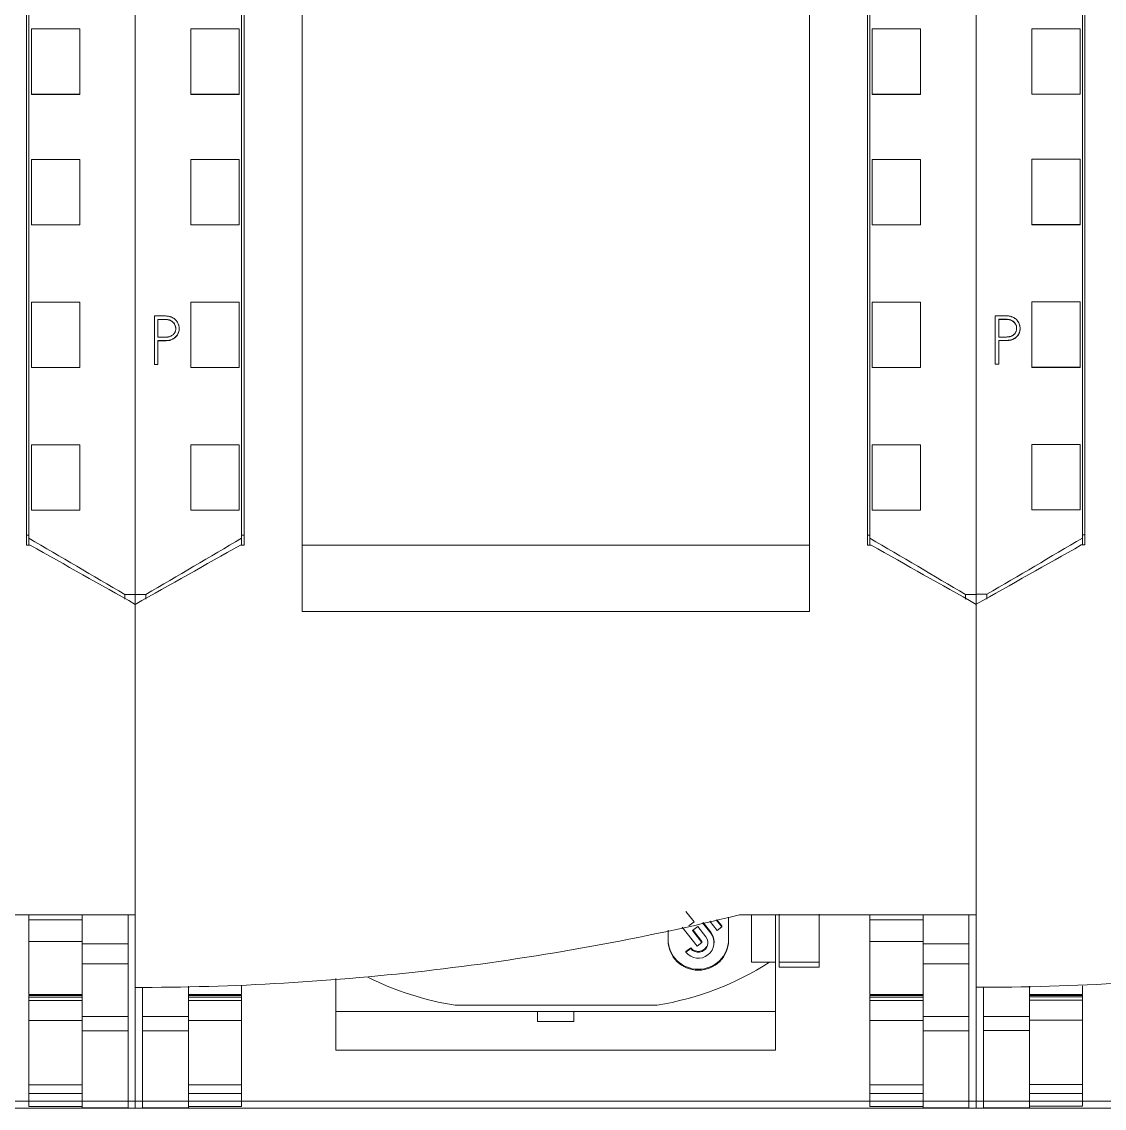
# Model space of a CAD drawing. Header units: millimetres. Extents: x 4137 to 6698, y 1400 to 3585.
# Drawn here: x 6003.15 to 6047.95, y 3225.78 to 3270.74 of the extents above; entities that cross this region are included whole.
import ezdxf

# ---------------------------------------------------------------- set-up
doc = ezdxf.new("R2010")
doc.units = ezdxf.units.MM
doc.layers.add('000-PI-Oprema', color=30, linetype='Continuous', lineweight=5)
doc.layers.add('004-PI-DIN Šina', color=3, linetype='Continuous')

msp = doc.modelspace()

# ---------------------------------------------------------------- linework, layer by layer
at = {"layer": '000-PI-Oprema', "color": 0, "linetype": 'ByBlock', "lineweight": 0}
for p, q in [((6007.848, 3360.465), (6007.848, 3247.047)), ((6007.848, 3360.465), (6007.848, 3247.047)), ((6042.648, 3360.472), (6042.648, 3247.054)), ((6042.648, 3360.465), (6042.648, 3247.047)), ((6003.448, 3249.37), (6003.448, 3358.185)), ((6012.248, 3358.185), (6012.248, 3249.37)), ((6038.248, 3249.37), (6038.248, 3358.185)), ((6047.048, 3358.191), (6047.048, 3249.376)), ((6003.548, 3267.743), (6003.548, 3270.444)), ((6003.548, 3270.444), (6005.548, 3270.444)), ((6005.548, 3267.743), (6005.548, 3270.444)), ((6010.148, 3267.743), (6010.148, 3270.444)), ((6012.148, 3270.444), (6010.148, 3270.444)), ((6012.148, 3267.743), (6012.148, 3270.444)), ((6038.348, 3267.743), (6038.348, 3270.444)), ((6038.348, 3270.444), (6040.348, 3270.444)), ((6040.348, 3267.743), (6040.348, 3270.444)), ((6044.948, 3267.749), (6044.948, 3270.45)), ((6046.948, 3270.45), (6044.948, 3270.45)), ((6046.948, 3267.749), (6046.948, 3270.45)), ((6003.548, 3267.735), (6003.548, 3267.743)), ((6003.548, 3267.743), (6005.548, 3267.743)), ((6003.548, 3267.735), (6005.548, 3267.735)), ((6005.548, 3267.735), (6005.548, 3267.743)), ((6010.148, 3267.735), (6010.148, 3267.743)), ((6012.148, 3267.743), (6010.148, 3267.743)), ((6012.148, 3267.735), (6010.148, 3267.735)), ((6012.148, 3267.735), (6012.148, 3267.743)), ((6038.348, 3267.735), (6038.348, 3267.743)), ((6038.348, 3267.743), (6040.348, 3267.743)), ((6038.348, 3267.735), (6040.348, 3267.735)), ((6040.348, 3267.735), (6040.348, 3267.743)), ((6044.948, 3267.741), (6044.948, 3267.749)), ((6046.948, 3267.749), (6044.948, 3267.749)), ((6046.948, 3267.741), (6044.948, 3267.741)), ((6046.948, 3267.741), (6046.948, 3267.749)), ((6003.548, 3262.341), (6003.548, 3265.042)), ((6003.548, 3265.042), (6005.548, 3265.042)), ((6005.548, 3262.341), (6005.548, 3265.042)), ((6010.148, 3262.341), (6010.148, 3265.042)), ((6012.148, 3265.042), (6010.148, 3265.042)), ((6012.148, 3262.341), (6012.148, 3265.042)), ((6038.348, 3262.341), (6038.348, 3265.042)), ((6038.348, 3265.042), (6040.348, 3265.042)), ((6040.348, 3262.341), (6040.348, 3265.042)), ((6044.948, 3262.348), (6044.948, 3265.049)), ((6046.948, 3265.049), (6044.948, 3265.049)), ((6046.948, 3262.348), (6046.948, 3265.049)), ((6003.548, 3262.341), (6005.548, 3262.341)), ((6003.548, 3262.335), (6003.548, 3262.341)), ((6003.548, 3262.335), (6005.548, 3262.335)), ((6005.548, 3262.335), (6005.548, 3262.341)), ((6012.148, 3262.341), (6010.148, 3262.341)), ((6010.148, 3262.335), (6010.148, 3262.341)), ((6012.148, 3262.335), (6010.148, 3262.335)), ((6012.148, 3262.335), (6012.148, 3262.341)), ((6038.348, 3262.341), (6040.348, 3262.341)), ((6038.348, 3262.335), (6038.348, 3262.341)), ((6038.348, 3262.335), (6040.348, 3262.335)), ((6040.348, 3262.335), (6040.348, 3262.341)), ((6046.948, 3262.348), (6044.948, 3262.348)), ((6044.948, 3262.341), (6044.948, 3262.348)), ((6046.948, 3262.341), (6044.948, 3262.341)), ((6046.948, 3262.341), (6046.948, 3262.348)), ((6003.548, 3256.439), (6003.548, 3259.14)), ((6003.548, 3259.14), (6005.548, 3259.14)), ((6005.548, 3256.439), (6005.548, 3259.14)), ((6010.148, 3256.439), (6010.148, 3259.14)), ((6012.148, 3259.14), (6010.148, 3259.14)), ((6012.148, 3256.439), (6012.148, 3259.14)), ((6038.348, 3256.439), (6038.348, 3259.14)), ((6038.348, 3259.14), (6040.348, 3259.14)), ((6040.348, 3256.439), (6040.348, 3259.14)), ((6044.948, 3256.446), (6044.948, 3259.147)), ((6046.948, 3259.147), (6044.948, 3259.147)), ((6046.948, 3256.446), (6046.948, 3259.147)), ((6008.637, 3258.566), (6008.637, 3256.565)), ((6043.437, 3258.573), (6043.437, 3256.571)), ((6008.779, 3257.689), (6008.779, 3258.425)), ((6009.664, 3258.038), (6009.664, 3258.044)), ((6043.579, 3257.696), (6043.579, 3258.431)), ((6044.464, 3258.044), (6044.464, 3258.05)), ((6008.779, 3256.565), (6008.779, 3257.547)), ((6043.579, 3256.571), (6043.579, 3257.554)), ((6003.548, 3256.439), (6005.548, 3256.439)), ((6003.548, 3256.435), (6003.548, 3256.439)), ((6003.548, 3256.435), (6005.548, 3256.435)), ((6005.548, 3256.435), (6005.548, 3256.439)), ((6008.637, 3256.565), (6008.779, 3256.565)), ((6010.148, 3256.435), (6010.148, 3256.439)), ((6012.148, 3256.439), (6010.148, 3256.439)), ((6012.148, 3256.435), (6010.148, 3256.435)), ((6012.148, 3256.435), (6012.148, 3256.439)), ((6038.348, 3256.439), (6040.348, 3256.439)), ((6038.348, 3256.435), (6038.348, 3256.439)), ((6038.348, 3256.435), (6040.348, 3256.435)), ((6040.348, 3256.435), (6040.348, 3256.439)), ((6043.437, 3256.571), (6043.579, 3256.571)), ((6044.948, 3256.441), (6044.948, 3256.446)), ((6046.948, 3256.446), (6044.948, 3256.446)), ((6046.948, 3256.441), (6044.948, 3256.441)), ((6046.948, 3256.441), (6046.948, 3256.446)), ((6003.548, 3250.538), (6003.548, 3253.238)), ((6003.548, 3253.238), (6005.548, 3253.238)), ((6005.548, 3250.538), (6005.548, 3253.238)), ((6010.148, 3250.538), (6010.148, 3253.238)), ((6012.148, 3253.238), (6010.148, 3253.238)), ((6012.148, 3250.538), (6012.148, 3253.238)), ((6038.348, 3250.538), (6038.348, 3253.238)), ((6038.348, 3253.238), (6040.348, 3253.238)), ((6040.348, 3250.538), (6040.348, 3253.238)), ((6044.948, 3250.544), (6044.948, 3253.245)), ((6046.948, 3253.245), (6044.948, 3253.245)), ((6046.948, 3250.544), (6046.948, 3253.245)), ((6003.548, 3250.538), (6005.548, 3250.538)), ((6003.548, 3250.535), (6003.548, 3250.538)), ((6003.548, 3250.535), (6005.548, 3250.535)), ((6005.548, 3250.535), (6005.548, 3250.538)), ((6010.148, 3250.535), (6010.148, 3250.538)), ((6012.148, 3250.538), (6010.148, 3250.538)), ((6012.148, 3250.535), (6010.148, 3250.535)), ((6012.148, 3250.535), (6012.148, 3250.538)), ((6038.348, 3250.538), (6040.348, 3250.538)), ((6038.348, 3250.535), (6038.348, 3250.538)), ((6038.348, 3250.535), (6040.348, 3250.535)), ((6040.348, 3250.535), (6040.348, 3250.538)), ((6044.948, 3250.541), (6044.948, 3250.544)), ((6046.948, 3250.544), (6044.948, 3250.544)), ((6046.948, 3250.541), (6044.948, 3250.541)), ((6046.948, 3250.541), (6046.948, 3250.544)), ((6003.348, 3249.499), (6003.448, 3249.499)), ((6012.348, 3249.499), (6012.248, 3249.499)), ((6038.148, 3249.499), (6038.248, 3249.499)), ((6047.148, 3249.505), (6047.048, 3249.505)), ((6003.348, 3249.084), (6003.498, 3249.084)), ((6003.448, 3249.084), (6003.448, 3249.37)), ((6012.198, 3249.084), (6012.348, 3249.084)), ((6012.248, 3249.37), (6012.248, 3249.084)), ((6035.748, 3249.081), (6014.748, 3249.081)), ((6038.148, 3249.084), (6038.298, 3249.084)), ((6038.248, 3249.084), (6038.248, 3249.37)), ((6046.998, 3249.091), (6047.148, 3249.091)), ((6047.048, 3249.376), (6047.048, 3249.091)), ((6007.408, 3247.047), (6007.408, 3246.844)), ((6007.848, 3247.047), (6007.408, 3247.047)), ((6007.848, 3247.047), (6007.848, 3246.677)), ((6008.288, 3247.047), (6007.848, 3247.047)), ((6007.848, 3247.047), (6007.848, 3246.671)), ((6008.288, 3246.844), (6008.288, 3247.047)), ((6042.208, 3247.047), (6042.208, 3246.844)), ((6042.648, 3247.047), (6042.208, 3247.047)), ((6042.648, 3247.054), (6042.648, 3246.684)), ((6043.088, 3247.054), (6042.648, 3247.054)), ((6042.648, 3247.047), (6042.648, 3246.671)), ((6043.088, 3246.851), (6043.088, 3247.054)), ((6035.748, 3246.334), (6014.748, 3246.334)), ((5998.048, 3233.785), (6007.848, 3233.785)), ((6003.448, 3233.585), (6003.448, 3233.785)), ((6005.648, 3232.583), (6005.648, 3233.785)), ((6007.548, 3232.583), (6007.548, 3233.785)), ((6030.636, 3233.925), (6030.972, 3233.499)), ((6032.848, 3233.785), (6042.648, 3233.785)), ((6033.348, 3233.785), (6033.348, 3231.825)), ((6034.348, 3231.825), (6034.348, 3233.785)), ((6038.248, 3233.585), (6038.248, 3233.785)), ((6040.448, 3232.583), (6040.448, 3233.785)), ((6042.348, 3232.583), (6042.348, 3233.785)), ((6003.448, 3232.686), (6003.448, 3233.585)), ((6003.448, 3233.585), (6005.648, 3233.585)), ((6007.848, 3233.704), (6007.848, 3225.785)), ((6030.478, 3233.282), (6031.098, 3232.495)), ((6030.972, 3233.499), (6030.756, 3233.331)), ((6030.91, 3233.136), (6031.126, 3233.303)), ((6031.126, 3233.303), (6031.462, 3232.877)), ((6031.659, 3233.03), (6031.323, 3233.456)), ((6031.659, 3233.069), (6031.342, 3233.471)), ((6031.618, 3233.524), (6031.924, 3233.135)), ((6032.121, 3233.288), (6031.889, 3233.581)), ((6032.121, 3233.327), (6031.916, 3233.587)), ((6031.924, 3233.135), (6032.121, 3233.288)), ((6032.121, 3233.327), (6032.121, 3233.288)), ((6032.398, 3232.734), (6032.398, 3233.689)), ((6038.248, 3232.686), (6038.248, 3233.585)), ((6038.248, 3233.585), (6040.448, 3233.585)), ((6042.648, 3233.704), (6042.648, 3225.785)), ((6029.898, 3233.159), (6029.898, 3232.734)), ((6031.295, 3232.648), (6030.91, 3233.136)), ((6031.295, 3232.687), (6030.929, 3233.151)), ((6031.659, 3233.069), (6031.659, 3233.03)), ((6003.448, 3230.486), (6003.448, 3232.686)), ((6003.448, 3232.686), (6005.648, 3232.686)), ((6005.648, 3231.767), (6005.648, 3232.583)), ((6005.648, 3232.583), (6007.548, 3232.583)), ((6007.548, 3231.767), (6007.548, 3232.583)), ((6030.833, 3232.429), (6030.636, 3232.277)), ((6030.833, 3232.39), (6030.636, 3232.237)), ((6030.833, 3232.429), (6030.833, 3232.39)), ((6031.098, 3232.495), (6031.295, 3232.648)), ((6031.295, 3232.687), (6031.295, 3232.648)), ((6031.797, 3232.634), (6031.797, 3232.673)), ((6038.248, 3230.486), (6038.248, 3232.686)), ((6038.248, 3232.686), (6040.448, 3232.686)), ((6040.448, 3231.767), (6040.448, 3232.583)), ((6040.448, 3232.583), (6042.348, 3232.583)), ((6042.348, 3231.767), (6042.348, 3232.583)), ((6030.636, 3232.277), (6030.636, 3232.237)), ((6005.648, 3231.767), (6005.648, 3229.58)), ((6005.648, 3231.767), (6007.548, 3231.767)), ((6007.548, 3231.767), (6007.548, 3229.58)), ((6033.348, 3231.825), (6033.348, 3231.824)), ((6033.348, 3231.825), (6034.348, 3231.825)), ((6033.348, 3231.824), (6034.096, 3231.824)), ((6034.096, 3231.824), (6034.348, 3231.824)), ((6034.348, 3231.824), (6034.348, 3231.825)), ((6034.348, 3229.785), (6034.348, 3231.824)), ((6034.498, 3231.618), (6034.498, 3231.835)), ((6034.498, 3231.835), (6036.148, 3231.835)), ((6034.498, 3231.618), (6036.148, 3231.618)), ((6036.148, 3231.618), (6036.148, 3231.835)), ((6040.448, 3231.767), (6040.448, 3229.58)), ((6040.448, 3231.767), (6042.348, 3231.767)), ((6042.348, 3231.767), (6042.348, 3229.58)), ((6016.148, 3229.785), (6016.148, 3231.149)), ((6008.149, 3230.785), (6007.848, 3230.785)), ((6007.848, 3230.703), (6007.848, 3225.785)), ((6008.148, 3230.773), (6008.148, 3229.58)), ((6010.048, 3230.834), (6010.048, 3229.58)), ((6012.248, 3230.486), (6012.248, 3230.851)), ((6042.949, 3230.792), (6042.648, 3230.792)), ((6042.648, 3230.71), (6042.648, 3225.791)), ((6042.948, 3230.78), (6042.948, 3229.586)), ((6044.848, 3230.84), (6044.848, 3229.586)), ((6047.048, 3230.492), (6047.048, 3230.857)), ((6003.448, 3230.486), (6005.648, 3230.486)), ((6003.448, 3230.449), (6003.448, 3230.456)), ((6005.648, 3230.456), (6003.448, 3230.456)), ((6003.448, 3230.385), (6003.448, 3230.449)), ((6003.448, 3230.449), (6005.648, 3230.449)), ((6003.448, 3230.385), (6003.448, 3230.248)), ((6003.448, 3230.385), (6005.648, 3230.385)), ((6003.448, 3230.248), (6003.448, 3229.423)), ((6003.448, 3230.248), (6005.648, 3230.248)), ((6010.048, 3230.486), (6012.248, 3230.486)), ((6012.248, 3230.456), (6010.048, 3230.456)), ((6012.248, 3230.449), (6010.048, 3230.449)), ((6012.248, 3230.385), (6010.048, 3230.385)), ((6012.248, 3230.248), (6010.048, 3230.248)), ((6012.248, 3230.449), (6012.248, 3230.456)), ((6012.248, 3230.385), (6012.248, 3230.449)), ((6012.248, 3230.385), (6012.248, 3230.248)), ((6012.248, 3230.248), (6012.248, 3229.423)), ((6038.248, 3230.486), (6040.448, 3230.486)), ((6038.248, 3230.449), (6038.248, 3230.456)), ((6040.448, 3230.456), (6038.248, 3230.456)), ((6038.248, 3230.385), (6038.248, 3230.449)), ((6038.248, 3230.449), (6040.448, 3230.449)), ((6038.248, 3230.385), (6038.248, 3230.248)), ((6038.248, 3230.385), (6040.448, 3230.385)), ((6038.248, 3230.248), (6038.248, 3229.423)), ((6038.248, 3230.248), (6040.448, 3230.248)), ((6044.848, 3230.492), (6047.048, 3230.492)), ((6047.048, 3230.463), (6044.848, 3230.463)), ((6047.048, 3230.456), (6044.848, 3230.456)), ((6047.048, 3230.391), (6044.848, 3230.391)), ((6047.048, 3230.254), (6044.848, 3230.254)), ((6047.048, 3230.456), (6047.048, 3230.463)), ((6047.048, 3230.391), (6047.048, 3230.456)), ((6047.048, 3230.391), (6047.048, 3230.254)), ((6047.048, 3230.254), (6047.048, 3229.43)), ((6016.148, 3228.185), (6016.148, 3229.785)), ((6016.148, 3229.785), (6034.348, 3229.785)), ((6021.092, 3230.052), (6029.447, 3230.052)), ((6024.498, 3229.785), (6024.498, 3229.381)), ((6025.998, 3229.785), (6025.998, 3229.381)), ((6034.348, 3228.185), (6034.348, 3229.785)), ((6003.448, 3229.423), (6003.448, 3226.758)), ((6003.448, 3229.423), (6005.648, 3229.423)), ((6005.648, 3228.993), (6005.648, 3229.58)), ((6005.648, 3229.58), (6007.548, 3229.58)), ((6007.548, 3228.993), (6007.548, 3229.58)), ((6008.148, 3228.993), (6008.148, 3229.58)), ((6010.048, 3229.58), (6008.148, 3229.58)), ((6010.048, 3228.993), (6010.048, 3229.58)), ((6012.248, 3229.423), (6010.048, 3229.423)), ((6012.248, 3229.423), (6012.248, 3226.758)), ((6024.498, 3229.381), (6025.998, 3229.381)), ((6038.248, 3229.423), (6038.248, 3226.758)), ((6038.248, 3229.423), (6040.448, 3229.423)), ((6040.448, 3228.993), (6040.448, 3229.58)), ((6040.448, 3229.58), (6042.348, 3229.58)), ((6042.348, 3228.993), (6042.348, 3229.58)), ((6042.948, 3229), (6042.948, 3229.586)), ((6044.848, 3229.586), (6042.948, 3229.586)), ((6044.848, 3229), (6044.848, 3229.586)), ((6047.048, 3229.43), (6044.848, 3229.43)), ((6047.048, 3229.43), (6047.048, 3226.765)), ((6005.648, 3228.993), (6007.548, 3228.993)), ((6010.048, 3228.993), (6008.148, 3228.993)), ((6040.448, 3228.993), (6042.348, 3228.993)), ((6044.848, 3229), (6042.948, 3229)), ((6016.148, 3228.185), (6034.348, 3228.185)), ((6003.448, 3226.758), (6003.448, 3226.391)), ((6003.448, 3226.758), (6005.648, 3226.758)), ((6012.248, 3226.758), (6010.048, 3226.758)), ((6012.248, 3226.758), (6012.248, 3226.391)), ((6038.248, 3226.758), (6038.248, 3226.391)), ((6038.248, 3226.758), (6040.448, 3226.758)), ((6047.048, 3226.765), (6044.848, 3226.765)), ((6047.048, 3226.765), (6047.048, 3226.398)), ((6003.448, 3226.391), (6003.448, 3225.861)), ((6003.448, 3226.391), (6005.648, 3226.391)), ((6005.648, 3226.391), (6005.648, 3225.861)), ((6010.048, 3226.391), (6010.048, 3225.861)), ((6012.248, 3226.391), (6010.048, 3226.391)), ((6012.248, 3226.391), (6012.248, 3225.861)), ((6038.248, 3226.391), (6038.248, 3225.861)), ((6038.248, 3226.391), (6040.448, 3226.391)), ((6040.448, 3226.391), (6040.448, 3225.861)), ((6044.848, 3226.398), (6044.848, 3225.867)), ((6047.048, 3226.398), (6044.848, 3226.398)), ((6047.048, 3226.398), (6047.048, 3225.867)), ((6006.248, 3225.785), (5974.989, 3225.785)), ((6003.448, 3225.86), (6003.448, 3225.861)), ((6003.448, 3225.861), (6005.648, 3225.861)), ((6003.448, 3225.86), (6005.648, 3225.86)), ((6005.648, 3225.797), (6007.548, 3225.797)), ((6005.648, 3225.796), (6007.548, 3225.796)), ((6007.848, 3225.785), (6006.248, 3225.785)), ((6009.789, 3225.785), (6007.848, 3225.785)), ((6010.048, 3225.797), (6008.148, 3225.797)), ((6008.148, 3225.796), (6010.048, 3225.796)), ((6041.048, 3225.785), (6009.789, 3225.785)), ((6012.248, 3225.861), (6010.048, 3225.861)), ((6010.048, 3225.86), (6012.248, 3225.86)), ((6012.248, 3225.86), (6012.248, 3225.861)), ((6038.248, 3225.86), (6038.248, 3225.861)), ((6038.248, 3225.861), (6040.448, 3225.861)), ((6038.248, 3225.86), (6040.448, 3225.86)), ((6040.448, 3225.797), (6042.348, 3225.797)), ((6040.448, 3225.796), (6042.348, 3225.796)), ((6042.648, 3225.785), (6041.048, 3225.785)), ((6044.589, 3225.791), (6042.648, 3225.791)), ((6042.948, 3225.803), (6044.848, 3225.803)), ((6044.848, 3225.803), (6042.948, 3225.803)), ((6075.848, 3225.791), (6044.589, 3225.791)), ((6044.848, 3225.867), (6047.048, 3225.867)), ((6047.048, 3225.867), (6044.848, 3225.867)), ((6047.048, 3225.867), (6047.048, 3225.867))]:
    msp.add_line(p, q, dxfattribs=at)
for centre, major_axis, start_param, end_param in [((6031.148, 3232.634), (0.649, 0), 3.804818, 6.94641), ((6031.148, 3232.634), (-0.399, 0), 0.663225, 3.804818), ((6031.148, 3232.673), (0.649, 0), 6.283142, 6.94641), ((6031.148, 3232.773), (1.25, 0), 3.141593, 6.283185), ((6031.148, 3232.734), (1.25, 0), 3.141593, 6.283185), ((6031.148, 3232.673), (-0.399, 0), 0.663225, 3.092069), ((6027.51, 3241.929), (12.135, 0), 4.872685, 5.28613), ((6022.914, 3241.789), (11.977, 0), 4.241192, 4.559632)]:
    msp.add_ellipse(centre, major_axis=major_axis, ratio=0.991445, start_param=start_param, end_param=end_param, dxfattribs=at)
for points, knots in [([(6003.348, 3249.084), (6003.348, 3252.425), (6003.348, 3260.39), (6003.348, 3273.029), (6003.348, 3288.516), (6003.348, 3302.81), (6003.348, 3317.02), (6003.348, 3331.587), (6003.348, 3345.757), (6003.348, 3355.326), (6003.348, 3358.37)], [0, 0, 0, 0, 0.091483, 0.21812, 0.346206, 0.515858, 0.610111, 0.736264, 0.916066, 1, 1, 1, 1]), ([(6012.348, 3358.37), (6012.348, 3355.326), (6012.348, 3345.757), (6012.348, 3331.587), (6012.348, 3317.02), (6012.348, 3302.81), (6012.348, 3288.516), (6012.348, 3273.029), (6012.348, 3260.39), (6012.348, 3252.425), (6012.348, 3249.084)], [0, 0, 0, 0, 0.083934, 0.263736, 0.389889, 0.484142, 0.653794, 0.78188, 0.908517, 1, 1, 1, 1]), ([(6038.148, 3249.084), (6038.148, 3252.425), (6038.148, 3260.39), (6038.148, 3273.029), (6038.148, 3288.516), (6038.148, 3302.81), (6038.148, 3317.02), (6038.148, 3331.587), (6038.148, 3345.757), (6038.148, 3355.326), (6038.148, 3358.37)], [0, 0, 0, 0, 0.091483, 0.21812, 0.346206, 0.515858, 0.610111, 0.736264, 0.916066, 1, 1, 1, 1]), ([(6047.148, 3358.377), (6047.148, 3355.333), (6047.148, 3345.763), (6047.148, 3331.593), (6047.148, 3317.027), (6047.148, 3302.817), (6047.148, 3288.522), (6047.148, 3273.036), (6047.148, 3260.396), (6047.148, 3252.431), (6047.148, 3249.091)], [0, 0, 0, 0, 0.083934, 0.263736, 0.389889, 0.484142, 0.653794, 0.78188, 0.908517, 1, 1, 1, 1]), ([(6014.748, 3355.305), (6014.748, 3353.282), (6014.748, 3344.733), (6014.748, 3331.587), (6014.748, 3317.02), (6014.748, 3302.81), (6014.748, 3288.516), (6014.748, 3273.029), (6014.748, 3260.271), (6014.748, 3251.39), (6014.748, 3247.132), (6014.748, 3246.334)], [0, 0, 0, 0, 0.055935, 0.236292, 0.362833, 0.457376, 0.627551, 0.756032, 0.883059, 0.978086, 1, 1, 1, 1]), ([(6035.748, 3355.305), (6035.748, 3353.282), (6035.748, 3344.733), (6035.748, 3331.587), (6035.748, 3317.02), (6035.748, 3302.81), (6035.748, 3288.516), (6035.748, 3273.029), (6035.748, 3260.271), (6035.748, 3251.39), (6035.748, 3247.132), (6035.748, 3246.334)], [0, 0, 0, 0, 0.055935, 0.236292, 0.362833, 0.457376, 0.627551, 0.756032, 0.883059, 0.978086, 1, 1, 1, 1]), ([(6008.779, 3257.547), (6008.831, 3257.547), (6008.882, 3257.548), (6008.985, 3257.547), (6009.037, 3257.546), (6009.115, 3257.548), (6009.14, 3257.549), (6009.179, 3257.552), (6009.192, 3257.554), (6009.218, 3257.557), (6009.23, 3257.559), (6009.269, 3257.566), (6009.294, 3257.572), (6009.343, 3257.588), (6009.367, 3257.598), (6009.402, 3257.615), (6009.413, 3257.621), (6009.436, 3257.634), (6009.447, 3257.641), (6009.478, 3257.663), (6009.498, 3257.68), (6009.526, 3257.707), (6009.535, 3257.716), (6009.553, 3257.735), (6009.561, 3257.745), (6009.584, 3257.776), (6009.598, 3257.798), (6009.616, 3257.832), (6009.622, 3257.844), (6009.632, 3257.868), (6009.636, 3257.88), (6009.648, 3257.917), (6009.654, 3257.942), (6009.66, 3257.981), (6009.662, 3257.994), (6009.663, 3258.019), (6009.664, 3258.033), (6009.664, 3258.071), (6009.662, 3258.097), (6009.656, 3258.135), (6009.653, 3258.148), (6009.648, 3258.174), (6009.644, 3258.186), (6009.633, 3258.223), (6009.623, 3258.247), (6009.606, 3258.282), (6009.6, 3258.294), (6009.587, 3258.316), (6009.58, 3258.327), (6009.558, 3258.359), (6009.526, 3258.399), (6009.487, 3258.434), (6009.456, 3258.458), (6009.446, 3258.465), (6009.424, 3258.479), (6009.413, 3258.486), (6009.379, 3258.505), (6009.356, 3258.515), (6009.319, 3258.529), (6009.307, 3258.533), (6009.282, 3258.54), (6009.269, 3258.543), (6009.206, 3258.558), (6009.155, 3258.563), (6009.078, 3258.567), (6009.052, 3258.568), (6009, 3258.568), (6008.948, 3258.568), (6008.896, 3258.567), (6008.845, 3258.566), (6008.767, 3258.566), (6008.689, 3258.566), (6008.637, 3258.566)], [0, 0, 0, 0, 0.0625, 0.0625, 0.125, 0.125, 0.15625, 0.15625, 0.171875, 0.171875, 0.1875, 0.1875, 0.21875, 0.21875, 0.25, 0.25, 0.265625, 0.265625, 0.28125, 0.28125, 0.3125, 0.3125, 0.328125, 0.328125, 0.34375, 0.34375, 0.375, 0.375, 0.390625, 0.390625, 0.40625, 0.40625, 0.4375, 0.4375, 0.453125, 0.453125, 0.46875, 0.46875, 0.5, 0.5, 0.515625, 0.515625, 0.53125, 0.53125, 0.5625, 0.5625, 0.578125, 0.578125, 0.59375, 0.59375, 0.625, 0.65625, 0.65625, 0.671875, 0.671875, 0.6875, 0.6875, 0.71875, 0.71875, 0.734375, 0.734375, 0.75, 0.75, 0.8125, 0.8125, 0.84375, 0.84375, 0.875, 0.90625, 0.90625, 0.9375, 1, 1, 1, 1]), ([(6043.579, 3257.554), (6043.631, 3257.554), (6043.682, 3257.554), (6043.785, 3257.554), (6043.837, 3257.553), (6043.915, 3257.554), (6043.94, 3257.555), (6043.979, 3257.559), (6043.992, 3257.56), (6044.018, 3257.563), (6044.03, 3257.565), (6044.069, 3257.572), (6044.094, 3257.578), (6044.143, 3257.594), (6044.167, 3257.604), (6044.202, 3257.621), (6044.213, 3257.628), (6044.236, 3257.641), (6044.247, 3257.648), (6044.278, 3257.67), (6044.298, 3257.686), (6044.326, 3257.713), (6044.335, 3257.723), (6044.353, 3257.742), (6044.361, 3257.752), (6044.384, 3257.783), (6044.398, 3257.805), (6044.416, 3257.839), (6044.422, 3257.851), (6044.432, 3257.875), (6044.436, 3257.887), (6044.448, 3257.924), (6044.454, 3257.949), (6044.46, 3257.987), (6044.462, 3258), (6044.463, 3258.026), (6044.464, 3258.039), (6044.464, 3258.078), (6044.462, 3258.104), (6044.456, 3258.142), (6044.453, 3258.155), (6044.448, 3258.18), (6044.444, 3258.193), (6044.433, 3258.23), (6044.423, 3258.254), (6044.406, 3258.289), (6044.4, 3258.3), (6044.387, 3258.322), (6044.38, 3258.333), (6044.358, 3258.366), (6044.326, 3258.406), (6044.287, 3258.44), (6044.256, 3258.464), (6044.246, 3258.472), (6044.224, 3258.486), (6044.213, 3258.493), (6044.179, 3258.511), (6044.156, 3258.522), (6044.119, 3258.535), (6044.107, 3258.539), (6044.082, 3258.547), (6044.069, 3258.55), (6044.006, 3258.564), (6043.955, 3258.57), (6043.878, 3258.574), (6043.852, 3258.575), (6043.8, 3258.575), (6043.748, 3258.574), (6043.696, 3258.573), (6043.645, 3258.573), (6043.567, 3258.572), (6043.489, 3258.573), (6043.437, 3258.573)], [0, 0, 0, 0, 0.0625, 0.0625, 0.125, 0.125, 0.15625, 0.15625, 0.171875, 0.171875, 0.1875, 0.1875, 0.21875, 0.21875, 0.25, 0.25, 0.265625, 0.265625, 0.28125, 0.28125, 0.3125, 0.3125, 0.328125, 0.328125, 0.34375, 0.34375, 0.375, 0.375, 0.390625, 0.390625, 0.40625, 0.40625, 0.4375, 0.4375, 0.453125, 0.453125, 0.46875, 0.46875, 0.5, 0.5, 0.515625, 0.515625, 0.53125, 0.53125, 0.5625, 0.5625, 0.578125, 0.578125, 0.59375, 0.59375, 0.625, 0.65625, 0.65625, 0.671875, 0.671875, 0.6875, 0.6875, 0.71875, 0.71875, 0.734375, 0.734375, 0.75, 0.75, 0.8125, 0.8125, 0.84375, 0.84375, 0.875, 0.90625, 0.90625, 0.9375, 1, 1, 1, 1]), ([(6008.779, 3258.425), (6008.818, 3258.425), (6008.856, 3258.424), (6008.915, 3258.424), (6008.934, 3258.425), (6008.973, 3258.425), (6009.031, 3258.427), (6009.089, 3258.428), (6009.167, 3258.422), (6009.205, 3258.416), (6009.253, 3258.401), (6009.262, 3258.398), (6009.281, 3258.391), (6009.29, 3258.388), (6009.317, 3258.375), (6009.335, 3258.366), (6009.36, 3258.35), (6009.368, 3258.344), (6009.384, 3258.332), (6009.392, 3258.326), (6009.414, 3258.306), (6009.428, 3258.292), (6009.447, 3258.269), (6009.453, 3258.261), (6009.464, 3258.245), (6009.469, 3258.236), (6009.484, 3258.21), (6009.493, 3258.192), (6009.503, 3258.165), (6009.506, 3258.155), (6009.511, 3258.136), (6009.514, 3258.126), (6009.519, 3258.097), (6009.522, 3258.077), (6009.522, 3258.047), (6009.522, 3258.037), (6009.521, 3258.017), (6009.521, 3258.007), (6009.517, 3257.978), (6009.513, 3257.958), (6009.504, 3257.93), (6009.5, 3257.921), (6009.493, 3257.902), (6009.489, 3257.893), (6009.475, 3257.867), (6009.464, 3257.85), (6009.445, 3257.827), (6009.439, 3257.82), (6009.425, 3257.805), (6009.418, 3257.798), (6009.395, 3257.779), (6009.379, 3257.767), (6009.354, 3257.751), (6009.345, 3257.746), (6009.328, 3257.736), (6009.319, 3257.732), (6009.291, 3257.72), (6009.273, 3257.713), (6009.244, 3257.705), (6009.234, 3257.703), (6009.215, 3257.699), (6009.205, 3257.697), (6009.175, 3257.693), (6009.155, 3257.691), (6009.116, 3257.689), (6009.096, 3257.689), (6009.056, 3257.688), (6009.017, 3257.688), (6008.977, 3257.689), (6008.937, 3257.689), (6008.918, 3257.689), (6008.858, 3257.689), (6008.819, 3257.689), (6008.779, 3257.689)], [0, 0, 0, 0, 0.0625, 0.0625, 0.09375, 0.09375, 0.125, 0.1875, 0.1875, 0.25, 0.25, 0.265625, 0.265625, 0.28125, 0.28125, 0.3125, 0.3125, 0.328125, 0.328125, 0.34375, 0.34375, 0.375, 0.375, 0.390625, 0.390625, 0.40625, 0.40625, 0.4375, 0.4375, 0.453125, 0.453125, 0.46875, 0.46875, 0.5, 0.5, 0.515625, 0.515625, 0.53125, 0.53125, 0.5625, 0.5625, 0.578125, 0.578125, 0.59375, 0.59375, 0.625, 0.625, 0.640625, 0.640625, 0.65625, 0.65625, 0.6875, 0.6875, 0.703125, 0.703125, 0.71875, 0.71875, 0.75, 0.75, 0.765625, 0.765625, 0.78125, 0.78125, 0.8125, 0.8125, 0.84375, 0.84375, 0.875, 0.90625, 0.90625, 0.9375, 0.9375, 1, 1, 1, 1]), ([(6009.522, 3258.039), (6009.522, 3258.042), (6009.522, 3258.044), (6009.522, 3258.056), (6009.521, 3258.066), (6009.519, 3258.086), (6009.518, 3258.096), (6009.513, 3258.125), (6009.508, 3258.144), (6009.494, 3258.182), (6009.486, 3258.2), (6009.467, 3258.235), (6009.456, 3258.251), (6009.431, 3258.282), (6009.417, 3258.296), (6009.388, 3258.323), (6009.373, 3258.335), (6009.339, 3258.357), (6009.322, 3258.367), (6009.286, 3258.384), (6009.267, 3258.391), (6009.239, 3258.399), (6009.229, 3258.402), (6009.21, 3258.407), (6009.2, 3258.409), (6009.171, 3258.414), (6009.152, 3258.417), (6009.093, 3258.422), (6009.054, 3258.421), (6008.995, 3258.42), (6008.975, 3258.419), (6008.936, 3258.418), (6008.916, 3258.418), (6008.857, 3258.418), (6008.818, 3258.419), (6008.779, 3258.419)], [0, 0, 0, 0, 0.007629, 0.007629, 0.03864, 0.03864, 0.069652, 0.069652, 0.131675, 0.131675, 0.193698, 0.193698, 0.255722, 0.255722, 0.317745, 0.317745, 0.379768, 0.379768, 0.441791, 0.441791, 0.503814, 0.503814, 0.534826, 0.534826, 0.565838, 0.565838, 0.627861, 0.627861, 0.751907, 0.751907, 0.81393, 0.81393, 0.875954, 0.875954, 1, 1, 1, 1]), ([(6009.664, 3258.038), (6009.664, 3258.013), (6009.662, 3257.988), (6009.656, 3257.95), (6009.654, 3257.938), (6009.648, 3257.912), (6009.645, 3257.9), (6009.633, 3257.862), (6009.623, 3257.839), (6009.599, 3257.793), (6009.585, 3257.771), (6009.561, 3257.74), (6009.553, 3257.73), (6009.536, 3257.71), (6009.509, 3257.682), (6009.479, 3257.658), (6009.447, 3257.635), (6009.436, 3257.628), (6009.414, 3257.615), (6009.402, 3257.609), (6009.368, 3257.592), (6009.344, 3257.582), (6009.307, 3257.57), (6009.294, 3257.566), (6009.269, 3257.56), (6009.256, 3257.557), (6009.193, 3257.546), (6009.141, 3257.542), (6009.038, 3257.54), (6008.986, 3257.541), (6008.883, 3257.542), (6008.831, 3257.541), (6008.779, 3257.541)], [0, 0, 0, 0, 0.06514, 0.06514, 0.098528, 0.098528, 0.131915, 0.131915, 0.198691, 0.198691, 0.265467, 0.265467, 0.298855, 0.298855, 0.332243, 0.399018, 0.399018, 0.432406, 0.432406, 0.465794, 0.465794, 0.53257, 0.53257, 0.565958, 0.565958, 0.599346, 0.599346, 0.732897, 0.732897, 0.866449, 0.866449, 1, 1, 1, 1]), ([(6043.579, 3258.431), (6043.618, 3258.432), (6043.656, 3258.431), (6043.715, 3258.431), (6043.734, 3258.431), (6043.773, 3258.432), (6043.831, 3258.434), (6043.889, 3258.434), (6043.967, 3258.429), (6044.005, 3258.422), (6044.053, 3258.408), (6044.062, 3258.405), (6044.081, 3258.398), (6044.09, 3258.394), (6044.117, 3258.382), (6044.135, 3258.373), (6044.16, 3258.357), (6044.168, 3258.351), (6044.184, 3258.339), (6044.192, 3258.332), (6044.214, 3258.313), (6044.228, 3258.298), (6044.247, 3258.276), (6044.253, 3258.268), (6044.264, 3258.251), (6044.269, 3258.243), (6044.284, 3258.217), (6044.293, 3258.199), (6044.303, 3258.171), (6044.306, 3258.162), (6044.311, 3258.142), (6044.314, 3258.133), (6044.319, 3258.103), (6044.322, 3258.084), (6044.322, 3258.054), (6044.322, 3258.044), (6044.321, 3258.024), (6044.321, 3258.014), (6044.317, 3257.984), (6044.313, 3257.965), (6044.304, 3257.937), (6044.3, 3257.927), (6044.293, 3257.909), (6044.289, 3257.9), (6044.275, 3257.873), (6044.264, 3257.857), (6044.245, 3257.834), (6044.239, 3257.826), (6044.225, 3257.812), (6044.218, 3257.805), (6044.195, 3257.785), (6044.179, 3257.773), (6044.154, 3257.757), (6044.145, 3257.752), (6044.128, 3257.743), (6044.119, 3257.739), (6044.091, 3257.727), (6044.073, 3257.72), (6044.044, 3257.712), (6044.034, 3257.71), (6044.015, 3257.705), (6044.005, 3257.704), (6043.975, 3257.7), (6043.955, 3257.698), (6043.916, 3257.696), (6043.896, 3257.695), (6043.856, 3257.695), (6043.817, 3257.695), (6043.777, 3257.695), (6043.737, 3257.696), (6043.718, 3257.696), (6043.658, 3257.696), (6043.619, 3257.696), (6043.579, 3257.696)], [0, 0, 0, 0, 0.0625, 0.0625, 0.09375, 0.09375, 0.125, 0.1875, 0.1875, 0.25, 0.25, 0.265625, 0.265625, 0.28125, 0.28125, 0.3125, 0.3125, 0.328125, 0.328125, 0.34375, 0.34375, 0.375, 0.375, 0.390625, 0.390625, 0.40625, 0.40625, 0.4375, 0.4375, 0.453125, 0.453125, 0.46875, 0.46875, 0.5, 0.5, 0.515625, 0.515625, 0.53125, 0.53125, 0.5625, 0.5625, 0.578125, 0.578125, 0.59375, 0.59375, 0.625, 0.625, 0.640625, 0.640625, 0.65625, 0.65625, 0.6875, 0.6875, 0.703125, 0.703125, 0.71875, 0.71875, 0.75, 0.75, 0.765625, 0.765625, 0.78125, 0.78125, 0.8125, 0.8125, 0.84375, 0.84375, 0.875, 0.90625, 0.90625, 0.9375, 0.9375, 1, 1, 1, 1]), ([(6044.322, 3258.046), (6044.322, 3258.048), (6044.322, 3258.051), (6044.322, 3258.063), (6044.321, 3258.073), (6044.319, 3258.093), (6044.318, 3258.103), (6044.313, 3258.132), (6044.308, 3258.151), (6044.294, 3258.188), (6044.286, 3258.207), (6044.267, 3258.241), (6044.256, 3258.257), (6044.231, 3258.288), (6044.217, 3258.303), (6044.188, 3258.33), (6044.173, 3258.342), (6044.139, 3258.364), (6044.122, 3258.373), (6044.086, 3258.39), (6044.067, 3258.397), (6044.039, 3258.406), (6044.029, 3258.409), (6044.01, 3258.413), (6044, 3258.415), (6043.971, 3258.421), (6043.952, 3258.423), (6043.893, 3258.428), (6043.854, 3258.428), (6043.795, 3258.427), (6043.775, 3258.426), (6043.736, 3258.425), (6043.716, 3258.425), (6043.657, 3258.425), (6043.618, 3258.425), (6043.579, 3258.425)], [0, 0, 0, 0, 0.007629, 0.007629, 0.03864, 0.03864, 0.069652, 0.069652, 0.131675, 0.131675, 0.193698, 0.193698, 0.255722, 0.255722, 0.317745, 0.317745, 0.379768, 0.379768, 0.441791, 0.441791, 0.503814, 0.503814, 0.534826, 0.534826, 0.565838, 0.565838, 0.627861, 0.627861, 0.751907, 0.751907, 0.81393, 0.81393, 0.875954, 0.875954, 1, 1, 1, 1]), ([(6044.464, 3258.045), (6044.464, 3258.019), (6044.462, 3257.994), (6044.456, 3257.957), (6044.454, 3257.944), (6044.448, 3257.919), (6044.445, 3257.906), (6044.433, 3257.869), (6044.423, 3257.845), (6044.399, 3257.8), (6044.385, 3257.778), (6044.361, 3257.746), (6044.353, 3257.736), (6044.336, 3257.717), (6044.309, 3257.689), (6044.279, 3257.664), (6044.247, 3257.642), (6044.236, 3257.635), (6044.214, 3257.622), (6044.202, 3257.616), (6044.168, 3257.598), (6044.144, 3257.588), (6044.107, 3257.576), (6044.094, 3257.573), (6044.069, 3257.567), (6044.056, 3257.564), (6043.993, 3257.552), (6043.941, 3257.549), (6043.838, 3257.546), (6043.786, 3257.547), (6043.683, 3257.548), (6043.631, 3257.548), (6043.579, 3257.548)], [0, 0, 0, 0, 0.06514, 0.06514, 0.098528, 0.098528, 0.131915, 0.131915, 0.198691, 0.198691, 0.265467, 0.265467, 0.298855, 0.298855, 0.332243, 0.399018, 0.399018, 0.432406, 0.432406, 0.465794, 0.465794, 0.53257, 0.53257, 0.565958, 0.565958, 0.599346, 0.599346, 0.732897, 0.732897, 0.866449, 0.866449, 1, 1, 1, 1]), ([(6007.848, 3246.634), (6007.848, 3245.125), (6007.848, 3241.875), (6007.848, 3236.592), (6007.848, 3232.818), (6007.848, 3230.785)], [0, 0, 0, 0, 0.285532, 0.615204, 1, 1, 1, 1]), ([(6007.848, 3246.634), (6007.848, 3245.125), (6007.848, 3241.875), (6007.848, 3237.592), (6007.848, 3234.818), (6007.848, 3233.785)], [0, 0, 0, 0, 0.352188, 0.75882, 1, 1, 1, 1]), ([(6042.648, 3246.64), (6042.648, 3245.132), (6042.648, 3241.882), (6042.648, 3236.599), (6042.648, 3232.824), (6042.648, 3230.792)], [0, 0, 0, 0, 0.285532, 0.615204, 1, 1, 1, 1]), ([(6042.648, 3246.634), (6042.648, 3245.125), (6042.648, 3241.875), (6042.648, 3237.592), (6042.648, 3234.818), (6042.648, 3233.785)], [0, 0, 0, 0, 0.352188, 0.75882, 1, 1, 1, 1]), ([(6008.149, 3230.785), (6010.236, 3230.791), (6012.317, 3230.859), (6016.463, 3231.116), (6018.528, 3231.305), (6022.645, 3231.805), (6024.696, 3232.116), (6028.783, 3232.859), (6030.819, 3233.291), (6032.848, 3233.785)], [0, 0, 0, 0, 0.25, 0.25, 0.5, 0.5, 0.75, 0.75, 1, 1, 1, 1]), ([(6034.498, 3233.813), (6034.498, 3233.771), (6034.498, 3233.188), (6034.498, 3232.522), (6034.498, 3231.835)], [0, 0, 0, 0, 0.072727, 1, 1, 1, 1]), ([(6036.148, 3233.813), (6036.148, 3233.771), (6036.148, 3233.188), (6036.148, 3232.522), (6036.148, 3231.835)], [0, 0, 0, 0, 0.072727, 1, 1, 1, 1]), ([(6042.949, 3230.792), (6045.036, 3230.798), (6047.117, 3230.865), (6051.263, 3231.123), (6053.328, 3231.312), (6057.445, 3231.812), (6059.496, 3232.122), (6063.583, 3232.865), (6065.619, 3233.297), (6067.648, 3233.791)], [0, 0, 0, 0, 0.25, 0.25, 0.5, 0.5, 0.75, 0.75, 1, 1, 1, 1]), ([(6005.648, 3226.391), (6005.648, 3226.625), (6005.648, 3227.303), (6005.648, 3228.323), (6005.648, 3228.993)], [0, 0, 0, 0, 0.445928, 1, 1, 1, 1]), ([(6010.048, 3226.391), (6010.048, 3226.625), (6010.048, 3227.303), (6010.048, 3228.323), (6010.048, 3228.993)], [0, 0, 0, 0, 0.445928, 1, 1, 1, 1]), ([(6040.448, 3226.391), (6040.448, 3226.625), (6040.448, 3227.303), (6040.448, 3228.323), (6040.448, 3228.993)], [0, 0, 0, 0, 0.445928, 1, 1, 1, 1]), ([(6044.848, 3226.398), (6044.848, 3226.632), (6044.848, 3227.31), (6044.848, 3228.33), (6044.848, 3229)], [0, 0, 0, 0, 0.445928, 1, 1, 1, 1])]:
    msp.add_open_spline(points, degree=3, knots=knots, dxfattribs=at)
for points in [[(6003.448, 3249.37), (6004.767, 3248.595), (6006.087, 3247.821), (6007.408, 3247.047)], [(6007.848, 3246.634), (6006.398, 3247.451), (6004.948, 3248.268), (6003.498, 3249.084)], [(6012.198, 3249.084), (6010.748, 3248.268), (6009.298, 3247.451), (6007.848, 3246.634)], [(6008.288, 3247.047), (6009.608, 3247.821), (6010.928, 3248.595), (6012.248, 3249.37)], [(6038.248, 3249.37), (6039.567, 3248.595), (6040.887, 3247.821), (6042.208, 3247.047)], [(6042.648, 3246.634), (6041.198, 3247.451), (6039.748, 3248.268), (6038.298, 3249.084)], [(6046.998, 3249.091), (6045.548, 3248.274), (6044.098, 3247.457), (6042.648, 3246.64)], [(6043.088, 3247.054), (6044.408, 3247.827), (6045.728, 3248.601), (6047.048, 3249.376)], [(6005.648, 3233.694), (6005.648, 3233.716), (6005.648, 3233.74), (6005.648, 3233.766)], [(6040.448, 3233.694), (6040.448, 3233.716), (6040.448, 3233.74), (6040.448, 3233.766)], [(6007.548, 3225.797), (6007.548, 3225.837), (6007.548, 3226.128), (6007.548, 3227.193), (6007.548, 3228.323), (6007.548, 3228.993)], [(6008.148, 3225.797), (6008.148, 3225.837), (6008.148, 3226.128), (6008.148, 3227.193), (6008.148, 3228.323), (6008.148, 3228.993)], [(6042.348, 3225.797), (6042.348, 3225.837), (6042.348, 3226.128), (6042.348, 3227.193), (6042.348, 3228.323), (6042.348, 3228.993)], [(6042.948, 3225.803), (6042.948, 3225.844), (6042.948, 3226.134), (6042.948, 3227.199), (6042.948, 3228.33), (6042.948, 3229)], [(6005.648, 3225.797), (6005.648, 3225.809), (6005.648, 3225.83), (6005.648, 3225.861)], [(6010.048, 3225.797), (6010.048, 3225.809), (6010.048, 3225.83), (6010.048, 3225.861)], [(6040.448, 3225.797), (6040.448, 3225.809), (6040.448, 3225.83), (6040.448, 3225.861)], [(6044.848, 3225.803), (6044.848, 3225.815), (6044.848, 3225.837), (6044.848, 3225.867)]]:
    msp.add_open_spline(points, degree=3, dxfattribs=at)
at = {"layer": '004-PI-DIN Šina', "color": 0, "linetype": 'ByBlock', "lineweight": 0}
msp.add_line((6376.048, 3226.078), (5893.448, 3226.078), dxfattribs=at)

doc.saveas('drawing.dxf')
